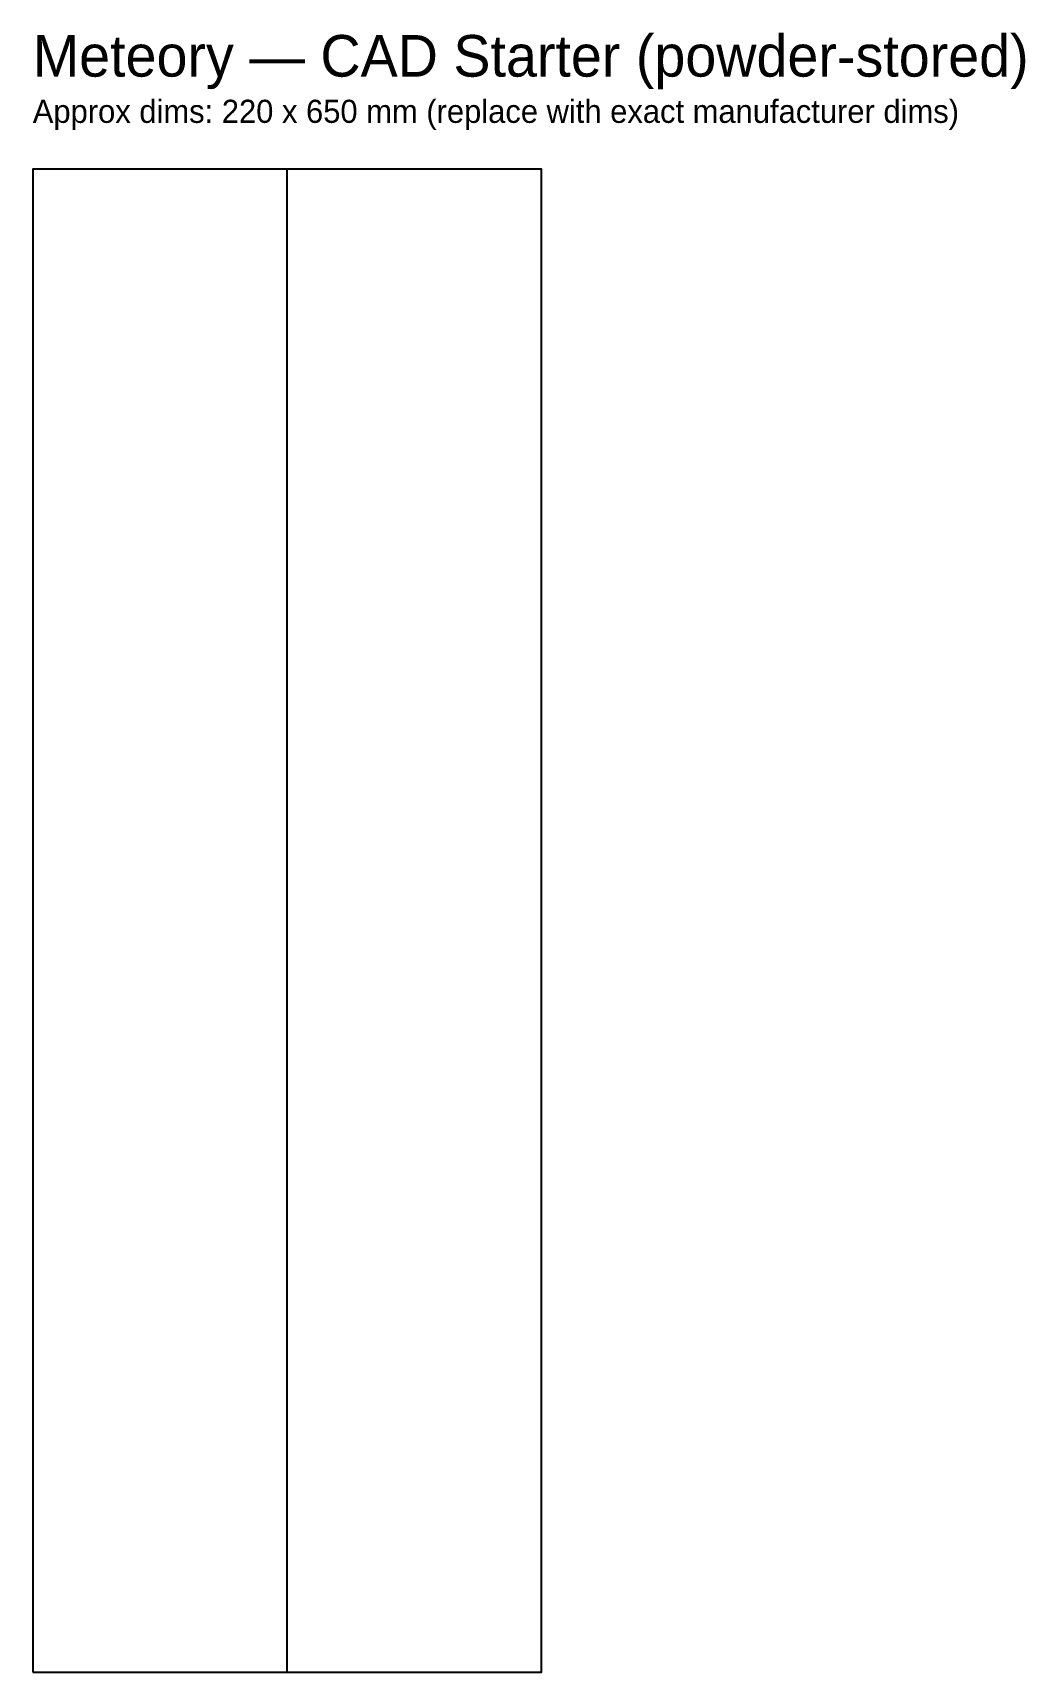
# Model space of a CAD drawing. Header units: millimetres. Extents: x 0 to 429, y 0 to 709.
import ezdxf

# ---------------------------------------------------------------- set-up
doc = ezdxf.new("R2010")
doc.units = ezdxf.units.MM

msp = doc.modelspace()

# ---------------------------------------------------------------- linework, layer by layer
msp.add_line((110, 0), (110, 650))
msp.add_lwpolyline([(0, 0), (220, 0), (220, 650), (0, 650), (0, 0)])

# ---------------------------------------------------------------- texts
for s, height, p in [('Meteory — CAD Starter (powder-stored)', 18, (0, 690)), ('Approx dims: 220 x 650 mm (replace with exact manufacturer dims)', 10, (0, 670))]:
    msp.add_text(s, height=height).set_placement(p)

doc.saveas('drawing.dxf')
